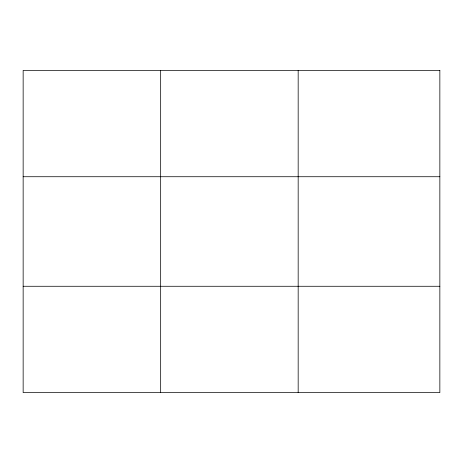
<?xml version="1.0" encoding="UTF-8"?>
<svg xmlns="http://www.w3.org/2000/svg" width="463" height="463" viewBox="0 0 463 463"><rect width="100%" height="100%" fill="white"/><g stroke="black" fill="none" stroke-linecap="round" stroke-linejoin="round"><path stroke-width="0.69" d="M160.661 392.595L160.661 70.405M298.172 392.595L298.172 70.405M23.15 176.727L439.85 176.727M23.15 286.273L439.85 286.273M439.85 70.405L439.85 392.595L23.15 392.595L23.15 70.405L439.85 70.405"/></g></svg>
